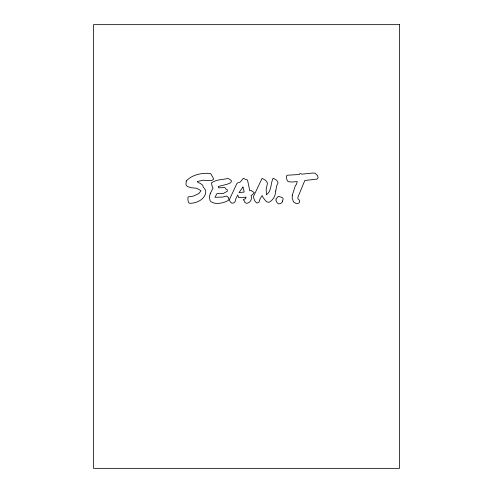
<?xml version="1.0" encoding="UTF-8"?>
<svg xmlns="http://www.w3.org/2000/svg" width="493" height="493" viewBox="0 0 493 493"><rect width="100%" height="100%" fill="white"/><g stroke="black" fill="none" stroke-linecap="round" stroke-linejoin="round"><path stroke-width="0.74" d="M210.271 193.478L209.439 196.824L210.036 200.694C213.691 205.47 224.746 203.128 228.789 200.022L228.641 197.625L226.57 196.029L222.663 197.064L214.973 197.305L217.043 193.478L223.261 193.521L227.365 191.21L227.248 189.737L225.973 189.139L224.937 187.58L218.522 187.821L218.282 186.465L227.008 184.314L230.404 182.872L231.309 181.726L231.272 180.37L228.678 178.7L227.643 178.54C222.281 179.748 215.86 179.446 211.429 182.958L212.267 186.829L213.099 187.944L210.271 193.478M245.896 197.188L245.613 198.661L243.222 199.659L244.818 201.409L244.701 202.407L246.648 203.362C250.45 203.005 252.361 198.87 251.11 195.511L252.749 194.439L254.222 192.443L252.108 191.37L251.553 190.569L249.797 190.773L247.529 180.093L243.302 178.38L240.282 182.028L237.367 183.002L236.492 184.314L229.276 199.893L230.471 202.167L231.71 203.165L232.505 203.165L233.62 202.962L235.093 201.649L235.931 198.543L237.725 194.994L238.803 197.742L245.896 197.188M292.281 195.302L292.189 197.866L293.464 201.89L296.293 203.603L298.29 203.412L299.245 202.722L299.682 200.491L297.852 198.741L298.049 196.867L304.822 180.493L317.091 179.095L318.09 177.862L317.652 175.748L315.064 173.197L312.63 173.043L301.876 174.158L300.04 173.437L299.202 174.516L286.969 175.231L286.371 176.827L286.532 178.139L287.253 180.771L288.405 181.689L291.992 182.046L297.328 181.566L296.213 184.795L295.418 185.51L292.281 195.302M186.206 181.048L186.046 184.832L187.161 186.348L190.791 187.704L196.091 188.178L198.038 188.979L200.99 190.729L199.197 193.244C195.924 194.969 192.449 197.083 188.597 196.707L187.919 197.502L187.919 199.499L188.277 201.847L189.275 203.239C196.578 203.714 206.746 198.673 205.692 190.292L203.301 187.106L202.66 185.115L200.035 183.242L198.161 182.644L197.286 181.529L203.701 180.13L204.737 180.574L211.546 180.611L213.463 179.378L213.531 178.626L210.751 173.678C202.672 172.31 191.58 174.83 186.206 181.048M275.735 191.05C275.569 195.524 273.177 200.429 268.925 202.284L267.132 202.007L265.585 200.719L263.096 197.551L262.19 195.555L260.119 198.697L259.041 202.124L257.05 203.085C254.653 201.847 253.944 198.925 253.42 196.547L262.073 178.417C264.371 179.366 266.873 180.771 267.446 183.402L266.171 189.139L266.411 194.797C271.809 191.013 270.417 183.544 273.147 178.183L276.69 180.21L278.089 182.885L276.69 185.713L275.735 191.05M282.427 201.132L282.273 202.167L280.634 203.64L278.483 203.88L277.128 202.765L275.815 200.213L276.296 199.856L275.858 199.098L278.323 196.35L281.749 197.348L282.871 198.063L283.105 199.258L282.427 201.132M242.944 186.989L239 192.646L244.22 192.048L242.944 186.989M399.503 24.65L93.497 24.65L93.497 468.35L399.503 468.35L399.503 24.65"/></g></svg>
